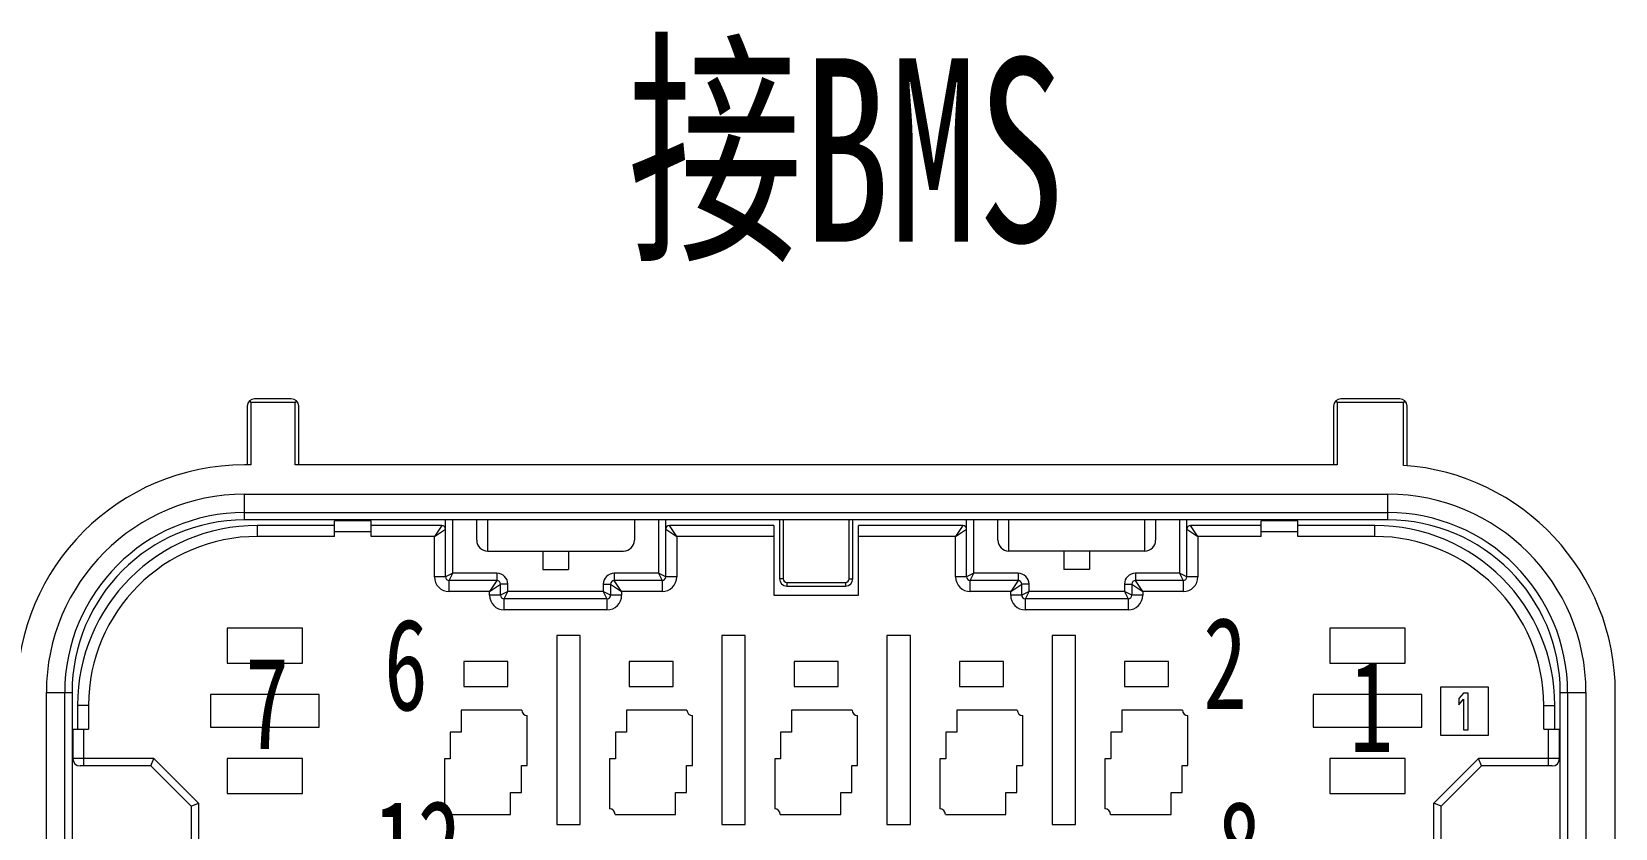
# Model space of a CAD drawing. Header units: inches. Extents: x 47316 to 59086, y 3141 to 11743.
# Drawn here: x 54455.43 to 54498.58, y 9635.45 to 9657.15 of the extents above; entities that cross this region are included whole.
import ezdxf

# ---------------------------------------------------------------- set-up
doc = ezdxf.new("R2010")
doc.units = ezdxf.units.IN
doc.header["$MEASUREMENT"] = 0
doc.styles.add('MtX_FangSong_GB2312', font='')
doc.styles.add('MtX_SimSun', font='')
doc.styles.get('MtX_FangSong_GB2312').set_extended_font_data('FangSong_GB2312')
doc.styles.get('MtX_SimSun').set_extended_font_data('SimSun')

msp = doc.modelspace()

# ---------------------------------------------------------------- linework, layer by layer
at = {"color": 0, "linetype": 'Continuous', "lineweight": 15}
for p, q in [((54461.368, 9647.095), (54461.409, 9647.053)), ((54461.409, 9647.053), (54461.409, 9645.353)), ((54462.609, 9647.053), (54461.409, 9647.053)), ((54462.509, 9647.153), (54461.509, 9647.153)), ((54462.65, 9647.095), (54462.609, 9647.053)), ((54462.609, 9645.353), (54462.609, 9647.053)), ((54490.968, 9647.095), (54491.009, 9647.053)), ((54491.009, 9647.053), (54491.009, 9645.353)), ((54492.809, 9647.053), (54491.009, 9647.053)), ((54492.709, 9647.153), (54491.109, 9647.153)), ((54492.85, 9647.095), (54492.809, 9647.053)), ((54492.809, 9645.339), (54492.809, 9647.053)), ((54461.309, 9646.953), (54461.309, 9645.353)), ((54462.709, 9645.353), (54462.709, 9646.953)), ((54490.909, 9646.953), (54490.909, 9645.353)), ((54492.909, 9645.331), (54492.909, 9646.953)), ((54461.409, 9645.353), (54461.234, 9645.353)), ((54491.009, 9645.353), (54462.609, 9645.353)), ((54461.234, 9643.853), (54461.234, 9644.553)), ((54461.234, 9644.553), (54492.384, 9644.553)), ((54492.384, 9643.853), (54492.384, 9644.553)), ((54461.234, 9644.053), (54492.384, 9644.053)), ((54492.384, 9643.853), (54461.234, 9643.853)), ((54461.584, 9643.403), (54461.584, 9643.703)), ((54463.684, 9643.703), (54461.584, 9643.703)), ((54463.684, 9643.403), (54463.684, 9643.833)), ((54464.684, 9643.833), (54463.684, 9643.833)), ((54464.684, 9643.403), (54464.684, 9643.833)), ((54466.609, 9643.703), (54464.684, 9643.703)), ((54466.609, 9643.703), (54466.409, 9643.403)), ((54466.409, 9643.403), (54466.709, 9643.603)), ((54466.709, 9642.303), (54466.709, 9643.853)), ((54466.909, 9642.403), (54466.909, 9643.853)), ((54467.559, 9643.303), (54467.559, 9643.853)), ((54467.859, 9643.003), (54467.859, 9643.853)), ((54471.859, 9643.853), (54471.859, 9643.303)), ((54472.509, 9643.853), (54472.509, 9642.403)), ((54472.709, 9642.303), (54472.709, 9643.853)), ((54472.709, 9643.603), (54473.009, 9643.403)), ((54475.659, 9643.703), (54472.809, 9643.703)), ((54473.009, 9643.403), (54472.809, 9643.703)), ((54475.659, 9643.703), (54475.659, 9641.803)), ((54475.809, 9643.853), (54475.809, 9642.253)), ((54475.909, 9643.853), (54475.909, 9642.253)), ((54477.709, 9642.253), (54477.709, 9643.853)), ((54477.809, 9642.253), (54477.809, 9643.853)), ((54477.959, 9641.803), (54477.959, 9643.703)), ((54480.809, 9643.703), (54477.959, 9643.703)), ((54480.809, 9643.703), (54480.609, 9643.403)), ((54480.609, 9643.403), (54480.909, 9643.603)), ((54480.909, 9642.303), (54480.909, 9643.853)), ((54481.109, 9642.403), (54481.109, 9643.853)), ((54481.759, 9643.303), (54481.759, 9643.853)), ((54482.059, 9643.003), (54482.059, 9643.853)), ((54485.759, 9643.853), (54485.759, 9643.003)), ((54486.059, 9643.853), (54486.059, 9643.303)), ((54486.709, 9643.853), (54486.709, 9642.403)), ((54486.909, 9642.303), (54486.909, 9643.853)), ((54486.909, 9643.603), (54487.209, 9643.403)), ((54488.934, 9643.703), (54487.009, 9643.703)), ((54487.209, 9643.403), (54487.009, 9643.703)), ((54488.934, 9643.403), (54488.934, 9643.833)), ((54489.934, 9643.833), (54488.934, 9643.833)), ((54489.934, 9643.403), (54489.934, 9643.833)), ((54492.034, 9643.703), (54489.934, 9643.703)), ((54492.034, 9643.403), (54492.034, 9643.703)), ((54463.684, 9643.403), (54461.584, 9643.403)), ((54464.684, 9643.533), (54463.684, 9643.533)), ((54466.409, 9643.403), (54464.684, 9643.403)), ((54466.409, 9642.303), (54466.409, 9643.403)), ((54473.009, 9643.403), (54473.009, 9642.303)), ((54475.659, 9643.403), (54473.009, 9643.403)), ((54480.609, 9643.403), (54477.959, 9643.403)), ((54480.609, 9642.303), (54480.609, 9643.403)), ((54487.209, 9643.403), (54487.209, 9642.303)), ((54488.934, 9643.403), (54487.209, 9643.403)), ((54489.934, 9643.533), (54488.934, 9643.533)), ((54492.034, 9643.403), (54489.934, 9643.403)), ((54467.859, 9643.003), (54471.559, 9643.003)), ((54469.359, 9643.003), (54469.359, 9642.503)), ((54470.059, 9643.003), (54470.059, 9642.503)), ((54485.759, 9643.003), (54482.059, 9643.003)), ((54483.559, 9643.003), (54483.559, 9642.503)), ((54484.259, 9643.003), (54484.259, 9642.503)), ((54466.709, 9642.303), (54466.409, 9642.303)), ((54466.909, 9642.403), (54466.709, 9642.303)), ((54466.809, 9642.203), (54466.909, 9642.403)), ((54468.109, 9642.403), (54466.909, 9642.403)), ((54468.109, 9642.403), (54468.109, 9642.203)), ((54469.359, 9642.503), (54470.059, 9642.503)), ((54471.309, 9642.403), (54471.309, 9642.203)), ((54472.509, 9642.403), (54471.309, 9642.403)), ((54472.709, 9642.303), (54472.509, 9642.403)), ((54472.509, 9642.403), (54472.609, 9642.203)), ((54473.009, 9642.303), (54472.709, 9642.303)), ((54480.909, 9642.303), (54480.609, 9642.303)), ((54481.109, 9642.403), (54480.909, 9642.303)), ((54481.009, 9642.203), (54481.109, 9642.403)), ((54482.309, 9642.403), (54481.109, 9642.403)), ((54482.309, 9642.403), (54482.309, 9642.203)), ((54484.259, 9642.503), (54483.559, 9642.503)), ((54485.509, 9642.403), (54485.509, 9642.203)), ((54486.709, 9642.403), (54485.509, 9642.403)), ((54486.909, 9642.303), (54486.709, 9642.403)), ((54486.709, 9642.403), (54486.809, 9642.203)), ((54487.209, 9642.303), (54486.909, 9642.303)), ((54466.809, 9641.903), (54466.809, 9642.203)), ((54468.109, 9642.203), (54466.809, 9642.203)), ((54467.909, 9641.903), (54466.809, 9641.903)), ((54468.109, 9642.203), (54467.909, 9641.903)), ((54467.909, 9641.903), (54468.209, 9642.103)), ((54467.909, 9641.803), (54467.909, 9641.903)), ((54468.209, 9641.803), (54468.209, 9642.103)), ((54468.409, 9642.103), (54468.209, 9642.103)), ((54468.409, 9641.903), (54468.209, 9641.803)), ((54468.309, 9641.703), (54468.409, 9641.903)), ((54468.409, 9641.903), (54468.409, 9642.103)), ((54471.009, 9641.903), (54468.409, 9641.903)), ((54471.009, 9642.103), (54471.009, 9641.903)), ((54471.009, 9642.103), (54471.209, 9642.103)), ((54471.209, 9641.803), (54471.009, 9641.903)), ((54471.009, 9641.903), (54471.109, 9641.703)), ((54471.209, 9642.103), (54471.209, 9641.803)), ((54471.209, 9642.103), (54471.509, 9641.903)), ((54472.609, 9642.203), (54471.309, 9642.203)), ((54471.509, 9641.903), (54471.309, 9642.203)), ((54471.509, 9641.903), (54471.509, 9641.803)), ((54472.609, 9641.903), (54471.509, 9641.903)), ((54472.609, 9642.203), (54472.609, 9641.903)), ((54475.909, 9642.253), (54475.809, 9642.253)), ((54476.009, 9642.153), (54476.009, 9642.053)), ((54476.009, 9642.153), (54477.609, 9642.153)), ((54476.009, 9642.053), (54477.609, 9642.053)), ((54477.609, 9642.153), (54477.609, 9642.053)), ((54477.709, 9642.253), (54477.809, 9642.253)), ((54481.009, 9641.903), (54481.009, 9642.203)), ((54482.309, 9642.203), (54481.009, 9642.203)), ((54482.109, 9641.903), (54481.009, 9641.903)), ((54482.309, 9642.203), (54482.109, 9641.903)), ((54482.109, 9641.903), (54482.409, 9642.103)), ((54482.109, 9641.803), (54482.109, 9641.903)), ((54482.409, 9641.803), (54482.409, 9642.103)), ((54482.609, 9642.103), (54482.409, 9642.103)), ((54482.609, 9641.903), (54482.409, 9641.803)), ((54482.509, 9641.703), (54482.609, 9641.903)), ((54482.609, 9641.903), (54482.609, 9642.103)), ((54485.209, 9641.903), (54482.609, 9641.903)), ((54485.209, 9642.103), (54485.209, 9641.903)), ((54485.209, 9642.103), (54485.409, 9642.103)), ((54485.409, 9641.803), (54485.209, 9641.903)), ((54485.209, 9641.903), (54485.309, 9641.703)), ((54485.409, 9642.103), (54485.409, 9641.803)), ((54485.409, 9642.103), (54485.709, 9641.903)), ((54486.809, 9642.203), (54485.509, 9642.203)), ((54485.709, 9641.903), (54485.509, 9642.203)), ((54485.709, 9641.903), (54485.709, 9641.803)), ((54486.809, 9641.903), (54485.709, 9641.903)), ((54486.809, 9642.203), (54486.809, 9641.903)), ((54468.209, 9641.803), (54467.909, 9641.803)), ((54468.309, 9641.403), (54468.309, 9641.703)), ((54471.109, 9641.703), (54468.309, 9641.703)), ((54471.109, 9641.703), (54471.109, 9641.403)), ((54471.509, 9641.803), (54471.209, 9641.803)), ((54475.659, 9641.803), (54477.959, 9641.803)), ((54482.409, 9641.803), (54482.109, 9641.803)), ((54482.509, 9641.403), (54482.509, 9641.703)), ((54485.309, 9641.703), (54482.509, 9641.703)), ((54485.309, 9641.703), (54485.309, 9641.403)), ((54485.709, 9641.803), (54485.409, 9641.803)), ((54471.109, 9641.403), (54468.309, 9641.403)), ((54485.309, 9641.403), (54482.509, 9641.403)), ((54460.759, 9640.903), (54460.759, 9639.953)), ((54462.809, 9640.903), (54460.759, 9640.903)), ((54462.809, 9639.953), (54462.809, 9640.903)), ((54469.739, 9640.703), (54469.739, 9635.553)), ((54470.379, 9640.703), (54469.739, 9640.703)), ((54470.379, 9635.553), (54470.379, 9640.703)), ((54474.239, 9640.703), (54474.239, 9635.553)), ((54474.879, 9640.703), (54474.239, 9640.703)), ((54474.879, 9635.553), (54474.879, 9640.703)), ((54478.739, 9640.703), (54478.739, 9635.553)), ((54479.379, 9640.703), (54478.739, 9640.703)), ((54479.379, 9635.553), (54479.379, 9640.703)), ((54483.239, 9640.703), (54483.239, 9635.553)), ((54483.879, 9640.703), (54483.239, 9640.703)), ((54483.879, 9635.553), (54483.879, 9640.703)), ((54492.859, 9640.903), (54490.809, 9640.903)), ((54490.809, 9640.903), (54490.809, 9639.953)), ((54492.859, 9639.953), (54492.859, 9640.903)), ((54460.759, 9639.953), (54462.809, 9639.953)), ((54467.212, 9639.993), (54467.212, 9639.313)), ((54468.412, 9639.993), (54467.212, 9639.993)), ((54468.412, 9639.313), (54468.412, 9639.993)), ((54471.712, 9639.993), (54471.712, 9639.313)), ((54472.912, 9639.993), (54471.712, 9639.993)), ((54472.912, 9639.313), (54472.912, 9639.993)), ((54476.212, 9639.993), (54476.212, 9639.313)), ((54477.412, 9639.993), (54476.212, 9639.993)), ((54477.412, 9639.313), (54477.412, 9639.993)), ((54480.712, 9639.993), (54480.712, 9639.313)), ((54481.912, 9639.993), (54480.712, 9639.993)), ((54481.912, 9639.313), (54481.912, 9639.993)), ((54485.212, 9639.993), (54485.212, 9639.313)), ((54486.412, 9639.993), (54485.212, 9639.993)), ((54486.412, 9639.313), (54486.412, 9639.993)), ((54490.809, 9639.953), (54492.859, 9639.953)), ((54467.212, 9639.313), (54468.412, 9639.313)), ((54471.712, 9639.313), (54472.912, 9639.313)), ((54476.212, 9639.313), (54477.412, 9639.313)), ((54480.712, 9639.313), (54481.912, 9639.313)), ((54485.212, 9639.313), (54486.412, 9639.313)), ((54495.127, 9639.297), (54493.825, 9639.297)), ((54493.825, 9639.297), (54493.825, 9637.995)), ((54495.127, 9637.995), (54495.127, 9639.297)), ((54455.834, 9625.953), (54455.834, 9639.153)), ((54455.834, 9639.153), (54456.534, 9639.153)), ((54456.334, 9625.953), (54456.334, 9639.153)), ((54456.534, 9639.153), (54456.534, 9625.953)), ((54460.304, 9639.098), (54460.304, 9638.208)), ((54463.264, 9639.098), (54460.304, 9639.098)), ((54463.264, 9638.208), (54463.264, 9639.098)), ((54493.314, 9639.098), (54490.354, 9639.098)), ((54490.354, 9639.098), (54490.354, 9638.208)), ((54493.314, 9638.208), (54493.314, 9639.098)), ((54494.446, 9639.137), (54494.321, 9638.988)), ((54494.321, 9638.988), (54494.321, 9638.818)), ((54494.321, 9638.818), (54494.446, 9638.967)), ((54494.571, 9639.137), (54494.446, 9639.137)), ((54494.446, 9638.967), (54494.446, 9638.137)), ((54494.571, 9638.137), (54494.571, 9639.137)), ((54497.084, 9639.153), (54497.784, 9639.153)), ((54497.084, 9625.953), (54497.084, 9639.153)), ((54497.284, 9639.153), (54497.284, 9625.953)), ((54497.784, 9639.153), (54497.784, 9625.953)), ((54498.584, 9625.953), (54498.584, 9639.153)), ((54456.684, 9638.803), (54456.684, 9638.153)), ((54456.984, 9638.803), (54456.684, 9638.803)), ((54456.984, 9638.803), (54456.984, 9638.153)), ((54467.139, 9638.673), (54467.139, 9638.073)), ((54468.789, 9638.673), (54467.139, 9638.673)), ((54468.939, 9637.163), (54468.939, 9638.523)), ((54471.639, 9638.673), (54471.639, 9638.073)), ((54473.289, 9638.673), (54471.639, 9638.673)), ((54473.439, 9637.163), (54473.439, 9638.523)), ((54476.139, 9638.673), (54476.139, 9638.073)), ((54477.789, 9638.673), (54476.139, 9638.673)), ((54477.939, 9637.163), (54477.939, 9638.523)), ((54480.639, 9638.673), (54480.639, 9638.073)), ((54482.289, 9638.673), (54480.639, 9638.673)), ((54482.439, 9637.163), (54482.439, 9638.523)), ((54485.139, 9638.673), (54485.139, 9638.073)), ((54486.789, 9638.673), (54485.139, 9638.673)), ((54486.939, 9637.163), (54486.939, 9638.523)), ((54496.634, 9638.803), (54496.934, 9638.803)), ((54496.634, 9638.153), (54496.634, 9638.803)), ((54496.934, 9638.153), (54496.934, 9638.803)), ((54456.554, 9638.153), (54456.554, 9637.353)), ((54456.554, 9638.153), (54456.984, 9638.153)), ((54456.854, 9637.153), (54456.854, 9638.153)), ((54460.304, 9638.208), (54463.264, 9638.208)), ((54466.839, 9638.073), (54466.839, 9637.343)), ((54467.139, 9638.073), (54466.839, 9638.073)), ((54471.339, 9638.073), (54471.339, 9637.343)), ((54471.639, 9638.073), (54471.339, 9638.073)), ((54475.839, 9638.073), (54475.839, 9637.343)), ((54476.139, 9638.073), (54475.839, 9638.073)), ((54480.339, 9638.073), (54480.339, 9637.343)), ((54480.639, 9638.073), (54480.339, 9638.073)), ((54485.139, 9638.073), (54484.839, 9638.073)), ((54484.839, 9638.073), (54484.839, 9637.343)), ((54490.354, 9638.208), (54493.314, 9638.208)), ((54493.825, 9637.995), (54495.127, 9637.995)), ((54494.446, 9638.137), (54494.571, 9638.137)), ((54496.634, 9638.153), (54497.064, 9638.153)), ((54496.764, 9637.153), (54496.764, 9638.153)), ((54497.064, 9637.353), (54497.064, 9638.153)), ((54458.766, 9637.353), (54456.554, 9637.353)), ((54458.683, 9637.153), (54456.754, 9637.153)), ((54458.683, 9637.153), (54458.766, 9637.353)), ((54458.683, 9637.153), (54459.783, 9636.053)), ((54458.766, 9637.353), (54459.983, 9636.136)), ((54460.759, 9637.353), (54460.759, 9636.403)), ((54462.809, 9637.353), (54460.759, 9637.353)), ((54462.809, 9636.403), (54462.809, 9637.353)), ((54466.679, 9637.343), (54466.679, 9635.983)), ((54466.839, 9637.343), (54466.679, 9637.343)), ((54468.779, 9636.433), (54468.779, 9637.163)), ((54468.779, 9637.163), (54468.939, 9637.163)), ((54471.179, 9637.343), (54471.179, 9635.983)), ((54471.339, 9637.343), (54471.179, 9637.343)), ((54473.279, 9636.433), (54473.279, 9637.163)), ((54473.279, 9637.163), (54473.439, 9637.163)), ((54475.679, 9637.343), (54475.679, 9635.983)), ((54475.839, 9637.343), (54475.679, 9637.343)), ((54477.779, 9636.433), (54477.779, 9637.163)), ((54477.779, 9637.163), (54477.939, 9637.163)), ((54480.179, 9637.343), (54480.179, 9635.983)), ((54480.339, 9637.343), (54480.179, 9637.343)), ((54482.279, 9636.433), (54482.279, 9637.163)), ((54482.279, 9637.163), (54482.439, 9637.163)), ((54484.839, 9637.343), (54484.679, 9637.343)), ((54484.679, 9637.343), (54484.679, 9635.983)), ((54486.779, 9637.163), (54486.939, 9637.163)), ((54486.779, 9636.433), (54486.779, 9637.163)), ((54492.859, 9637.353), (54490.809, 9637.353)), ((54490.809, 9637.353), (54490.809, 9636.403)), ((54492.859, 9636.403), (54492.859, 9637.353)), ((54493.635, 9636.136), (54494.852, 9637.353)), ((54493.835, 9636.053), (54494.935, 9637.153)), ((54497.064, 9637.353), (54494.852, 9637.353)), ((54494.935, 9637.153), (54494.852, 9637.353)), ((54496.864, 9637.153), (54494.935, 9637.153)), ((54460.759, 9636.403), (54462.809, 9636.403)), ((54468.479, 9635.833), (54468.479, 9636.433)), ((54468.479, 9636.433), (54468.779, 9636.433)), ((54472.979, 9635.833), (54472.979, 9636.433)), ((54472.979, 9636.433), (54473.279, 9636.433)), ((54477.479, 9635.833), (54477.479, 9636.433)), ((54477.479, 9636.433), (54477.779, 9636.433)), ((54481.979, 9635.833), (54481.979, 9636.433)), ((54481.979, 9636.433), (54482.279, 9636.433)), ((54486.479, 9636.433), (54486.779, 9636.433)), ((54486.479, 9635.833), (54486.479, 9636.433)), ((54490.809, 9636.403), (54492.859, 9636.403)), ((54459.783, 9636.053), (54459.983, 9636.136)), ((54459.783, 9636.053), (54459.783, 9634.053)), ((54459.983, 9636.136), (54459.983, 9633.971)), ((54466.829, 9635.833), (54468.479, 9635.833)), ((54471.329, 9635.833), (54472.979, 9635.833)), ((54475.829, 9635.833), (54477.479, 9635.833)), ((54480.329, 9635.833), (54481.979, 9635.833)), ((54484.829, 9635.833), (54486.479, 9635.833)), ((54493.635, 9633.971), (54493.635, 9636.136)), ((54493.835, 9636.053), (54493.635, 9636.136)), ((54493.835, 9634.053), (54493.835, 9636.053)), ((54469.739, 9635.553), (54470.379, 9635.553)), ((54474.239, 9635.553), (54474.879, 9635.553)), ((54478.739, 9635.553), (54479.379, 9635.553)), ((54483.239, 9635.553), (54483.879, 9635.553))]:
    msp.add_line(p, q, dxfattribs=at)
for centre, radius, start, end in [((54461.509, 9646.953), 0.2, 90, 180), ((54462.509, 9646.953), 0.2, 0, 90), ((54491.109, 9646.953), 0.2, 90, 180), ((54492.709, 9646.953), 0.2, 0, 90), ((54461.234, 9639.153), 6.2, 90, 180), ((54492.384, 9639.153), 6.2, 0, 86.0694), ((54461.234, 9639.153), 5.4, 90, 180), ((54492.384, 9639.153), 5.4, 0, 90), ((54461.234, 9639.153), 4.9, 90, 180), ((54492.384, 9639.153), 4.9, 0, 90), ((54461.234, 9639.153), 4.7, 90, 180), ((54461.584, 9638.803), 4.9, 90, 180), ((54466.609, 9643.603), 0.1, 0.0002, 89.9998), ((54472.809, 9643.603), 0.1, 90, 180), ((54480.809, 9643.603), 0.1, 0.0002, 89.9998), ((54487.009, 9643.603), 0.1, 90, 180), ((54492.034, 9638.803), 4.9, 0, 90), ((54492.384, 9639.153), 4.7, 0, 90), ((54461.584, 9638.803), 4.6, 90, 180), ((54467.859, 9643.303), 0.3, 180, 270), ((54471.559, 9643.303), 0.3, 270, 0), ((54482.059, 9643.303), 0.3, 180, 270), ((54485.759, 9643.303), 0.3, 270, 0), ((54492.034, 9638.803), 4.6, 0, 90), ((54466.809, 9642.303), 0.4, 180, 270), ((54466.809, 9642.303), 0.1, 180, 270), ((54468.109, 9642.103), 0.3, 0, 90), ((54471.309, 9642.103), 0.3, 90, 180), ((54472.609, 9642.303), 0.4, 270, 0), ((54472.609, 9642.303), 0.1, 270, 0), ((54481.009, 9642.303), 0.4, 180, 270), ((54481.009, 9642.303), 0.1, 180, 270), ((54482.309, 9642.103), 0.3, 0, 90), ((54485.509, 9642.103), 0.3, 90, 180), ((54486.809, 9642.303), 0.4, 270, 0), ((54486.809, 9642.303), 0.1, 270, 0), ((54468.109, 9642.103), 0.1, 0.0002, 89.9998), ((54471.309, 9642.103), 0.1, 90.0002, 179.9998), ((54476.009, 9642.253), 0.2, 180, 270), ((54476.009, 9642.253), 0.1, 180, 270), ((54477.609, 9642.253), 0.2, 270, 0), ((54477.609, 9642.253), 0.1, 270, 0), ((54482.309, 9642.103), 0.1, 0.0002, 89.9998), ((54485.509, 9642.103), 0.1, 90.0002, 179.9998), ((54468.309, 9641.803), 0.4, 180, 270), ((54468.309, 9641.803), 0.1, 180, 270), ((54471.109, 9641.803), 0.4, 270, 0), ((54471.109, 9641.803), 0.1, 270, 0), ((54482.509, 9641.803), 0.4, 180, 270), ((54482.509, 9641.803), 0.1, 180, 270), ((54485.309, 9641.803), 0.4, 270, 0), ((54485.309, 9641.803), 0.1, 270, 0), ((54468.939, 9638.673), 0.15, 180, 270), ((54473.439, 9638.673), 0.15, 180, 270), ((54477.939, 9638.673), 0.15, 180, 270), ((54482.439, 9638.673), 0.15, 180, 270), ((54486.939, 9638.673), 0.15, 180, 270), ((54456.754, 9637.353), 0.2, 180, 270), ((54496.864, 9637.353), 0.2, 270, 0), ((54466.679, 9635.833), 0.15, 0, 90), ((54471.179, 9635.833), 0.15, 0, 90), ((54475.679, 9635.833), 0.15, 0, 90), ((54480.179, 9635.833), 0.15, 0, 90), ((54484.679, 9635.833), 0.15, 0, 90)]:
    msp.add_arc(centre, radius, start, end, dxfattribs=at)

# ---------------------------------------------------------------- texts
at = {"color": 0, "lineweight": 15, "width": 0.7}
for s, height, style, p in [('接BMS', 5, 'MtX_FangSong_GB2312', (54471.667, 9651.43)), ('6', 2.5, 'MtX_SimSun', (54465.035, 9638.668)), ('2', 2.5, 'MtX_SimSun', (54487.354, 9638.706)), ('7', 2.5, 'MtX_SimSun', (54461.255, 9637.616)), ('1', 2.5, 'MtX_SimSun', (54491.342, 9637.532)), ('12', 2.5, 'MtX_SimSun', (54464.758, 9633.715)), ('8', 2.5, 'MtX_SimSun', (54487.742, 9633.699))]:
    msp.add_text(s, height=height, dxfattribs=dict(at, style=style)).set_placement(p)

doc.saveas('drawing.dxf')
